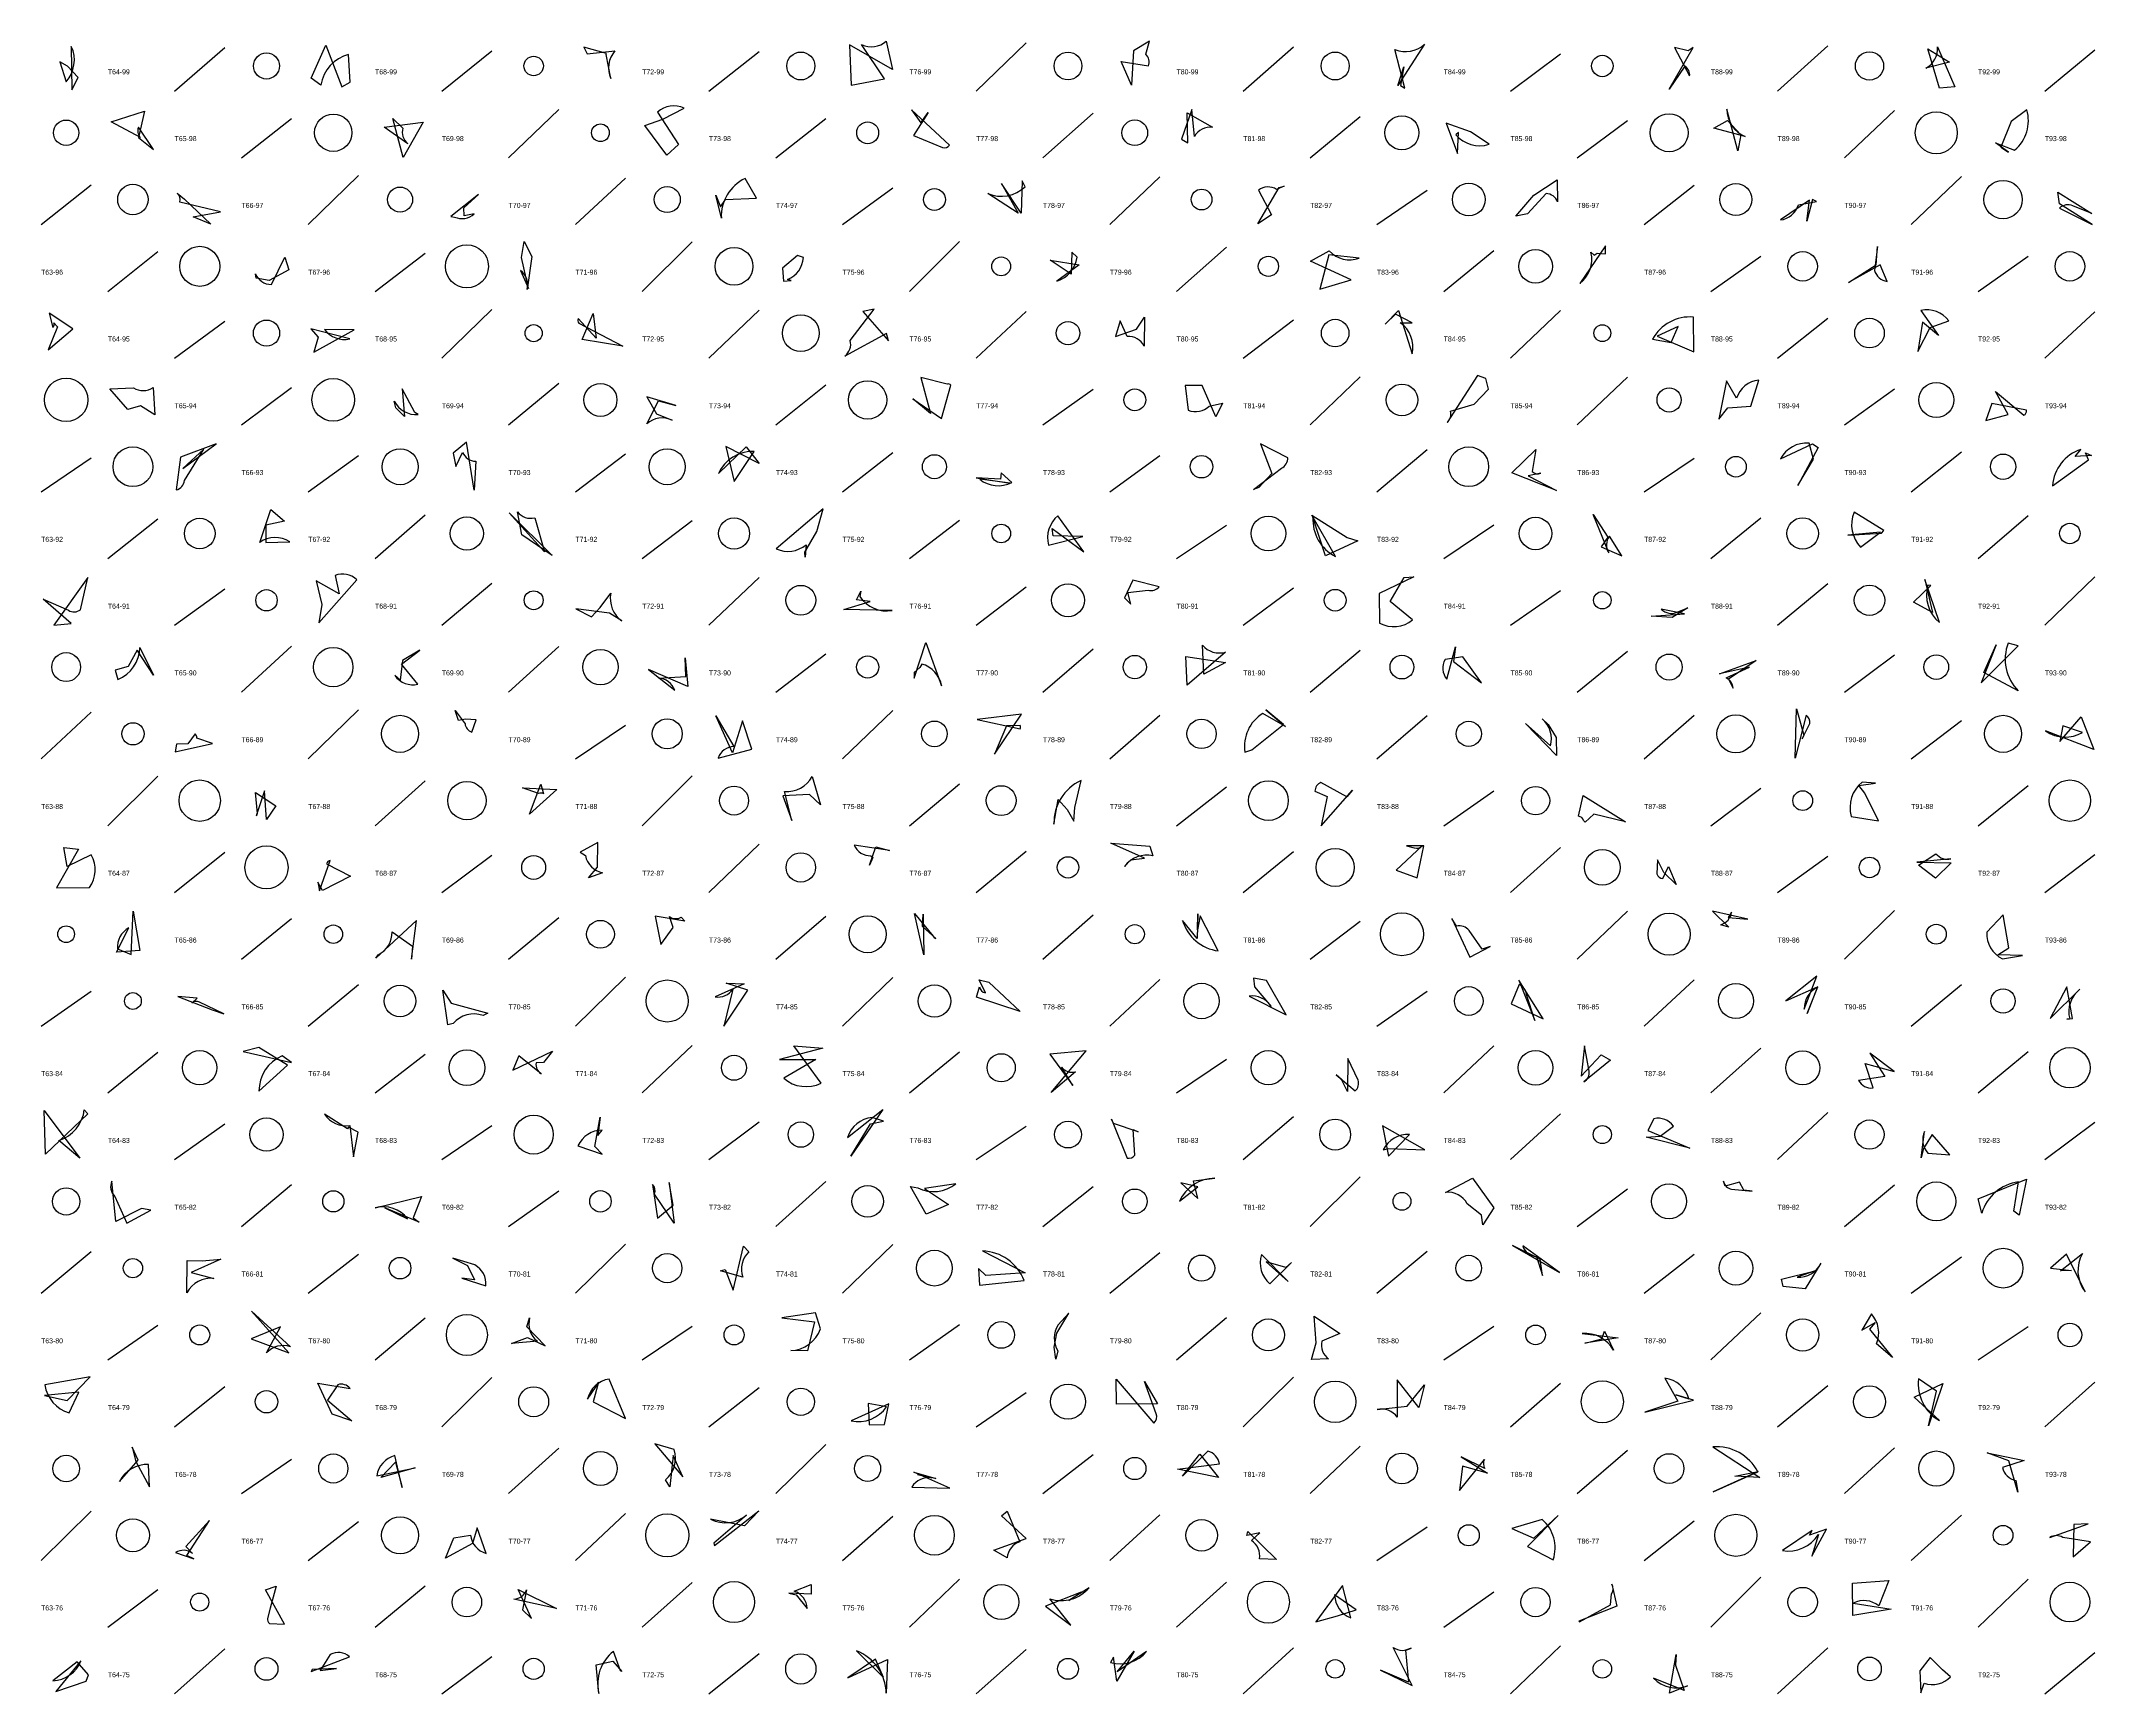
# Model space of a CAD drawing. Header units: millimetres. Extents: x -1 to 9990, y 0 to 15990.
# Drawn here: x 2520 to 3750, y 3000 to 3990 of the extents above; entities that cross this region are included whole.
import ezdxf

# ---------------------------------------------------------------- set-up
doc = ezdxf.new("R2010")
doc.units = ezdxf.units.MM
doc.layers.add('TEXT', color=3, linetype='Continuous')
doc.layers.add('WALL', color=1, linetype='Continuous')

msp = doc.modelspace()

# ---------------------------------------------------------------- linework, layer by layer
for points in [[(2535.9, 3974.8), (2531.3, 3977.4), (2535, 3965.6, 0.3), (2538.1, 3986.7), (2538.4, 3960.8), (2542.2, 3968)], [(2700.1, 3962.6), (2705.2, 3965.4), (2704.2, 3981.9, 0.3), (2687.5, 3963.5), (2681.7, 3967.7), (2690.6, 3987.4)], [(2845.1, 3986.3), (2847, 3982.3), (2863.7, 3984, 0.3), (2861.3, 3967.5), (2858.5, 3981.9), (2858.7, 3982.5)], [(3005.1, 3963.6), (3025.1, 3967.3), (3011.4, 3987.9, 0.3), (3026.2, 3989.8), (3029.8, 3972.9), (3004.1, 3987.7)], [(3173.1, 3963.6), (3166.8, 3977.6), (3183.2, 3975, 0.3), (3181.6, 3982.1), (3183.8, 3989.9), (3174.3, 3984.1)], [(3334.1, 3963.4), (3336.7, 3961.7), (3330.8, 3984.9, 0.3), (3348.5, 3988.1), (3332.6, 3963.3), (3336.1, 3974.5)], [(3506.5, 3984.1), (3498.2, 3986), (3507.3, 3969, 0.3), (3504.4, 3974.8), (3495.1, 3961.1), (3509.3, 3986.1)], [(3649.9, 3985.2), (3663, 3977.3), (3648.7, 3973.6, 0.3), (3655.7, 3986.5), (3666.2, 3962.5), (3656.9, 3961.8)], [(2881.6, 3939.3), (2892.4, 3943.1), (2905.1, 3949.7, 0.3), (2889.2, 3947.4), (2901.7, 3928), (2894.7, 3921.6)], [(3051.2, 3947.2), (3042.4, 3933.3), (3059.9, 3926.1, 0.3), (3064, 3927.6), (3041.3, 3948.7), (3046.9, 3940.9)], [(3206.8, 3929), (3206.3, 3947), (3221.6, 3938.4, 0.3), (3210.7, 3932.7), (3209.1, 3948.9), (3202.9, 3931.1)], [(3538, 3933.7), (3536.2, 3924.2), (3529.6, 3949.2, 0.3), (3540.6, 3932.7), (3521.8, 3937.7), (3530, 3942.3)], [(3698.2, 3923.4), (3690.4, 3928.9), (3701.9, 3924.6, 0.3), (3709.2, 3948.7), (3699.8, 3941.8), (3693.7, 3926.4)], [(2578.4, 3932.2), (2587.4, 3925), (2578.3, 3938.4, 0.3), (2579.5, 3932.2), (2562, 3941.5), (2582, 3948)], [(2736.9, 3920.1), (2730.6, 3943.6), (2736.7, 3937.8, 0.3), (2739.6, 3928.4), (2725.4, 3938.4), (2748.8, 3941.4)], [(3368.3, 3922.6), (3368.9, 3935.1), (3367.2, 3933.8, 0.3), (3387.2, 3928.1), (3376, 3935.5), (3361.4, 3940.7)], [(2929.9, 3895.1), (2948.4, 3895.9), (2941.6, 3907.6, 0.3), (2927.4, 3883.9), (2924, 3897.7), (2926.9, 3890.7)], [(3095.2, 3904.6), (3105.2, 3886.8), (3087, 3898.6, 0.3), (3109.4, 3902.7), (3107.6, 3906.3), (3106.9, 3886.9)], [(3261.5, 3902.2), (3264.4, 3903), (3259.9, 3901.1, 0.3), (3249, 3900.7), (3256.9, 3885.8), (3248.6, 3880.4)], [(3413.9, 3897.7), (3427.9, 3906.8), (3428.2, 3893.6, 0.3), (3421.3, 3898.6), (3410.1, 3886.4), (3403.1, 3885.1)], [(3727.8, 3899.4), (3748.2, 3886.6), (3736.7, 3891.3, 0.3), (3728.8, 3889.9), (3748.4, 3880.1), (3728.7, 3892.4)], [(2611.1, 3884.7), (2627.5, 3887.6), (2603.1, 3893.5, 0.3), (2601.6, 3898.9), (2605.9, 3895.3), (2621.7, 3880.2)], [(2782, 3898), (2765.4, 3884.8), (2767.6, 3884.5, 0.3), (2779.4, 3886.5), (2773.3, 3885.2), (2773.2, 3890.1)], [(3577.5, 3882.1), (3579, 3894.7), (3561.6, 3882.8, 0.3), (3572.4, 3891.8), (3583.3, 3893.9), (3580.9, 3895.1)], [(2809.4, 3869.8), (2813.9, 3860.8), (2811.1, 3841.1, 0.3), (2807.1, 3852.6), (2812, 3841.8), (2807.7, 3860.3)], [(3124.4, 3858.6), (3141.7, 3856), (3128.3, 3846.2, 0.3), (3140.4, 3860.4), (3137.2, 3863.4), (3136.8, 3850.4)], [(3304.6, 3847), (3280.2, 3858.1), (3291.5, 3864.2, 0.3), (3309.4, 3859.9), (3291.2, 3861.8), (3285.9, 3841.3)], [(3456.8, 3862.5), (3456.8, 3867.2), (3441.5, 3844.8, 0.3), (3448.2, 3863.4), (3450.1, 3861.7), (3452, 3862.9)], [(3618.9, 3855.9), (3619.7, 3866.8), (3618, 3852.6, 0.3), (3625.6, 3846), (3621.3, 3856), (3602.4, 3845.4)], [(2656.6, 3846.5), (2648.8, 3847.9), (2648.4, 3850.6, 0.3), (2657.9, 3844.1), (2666, 3860.5), (2668.3, 3853)], [(2964.7, 3846.1), (2969.3, 3846.5), (2967.1, 3847.2, 0.3), (2976.5, 3860.2), (2973, 3861.4), (2964, 3853.9)], [(2539.1, 3817.6), (2524.8, 3826.9), (2527.1, 3818.3, 0.3), (2527.6, 3821.1), (2529.8, 3818.7), (2524.3, 3805)], [(2850.7, 3826.8), (2852.4, 3811.9), (2841.7, 3823.7, 0.3), (2842.1, 3821), (2868.5, 3807.1), (2844, 3811.1)], [(3027.6, 3810.4), (3026.4, 3814.8), (3001.3, 3801.2, 0.3), (3004.6, 3810.6), (3018.9, 3829.3), (3012.2, 3827.9)], [(3324.9, 3820.4), (3332.9, 3828.6), (3341.2, 3802.6, 0.3), (3334, 3821.2), (3341.1, 3821.2), (3331.2, 3826.4)], [(3644, 3804), (3651.4, 3818.3), (3662.6, 3822.4, 0.3), (3645.7, 3828.5), (3656.4, 3813.6), (3646.8, 3821.5)], [(2683.3, 3803.5), (2707.6, 3816.9), (2689.7, 3817.2, 0.3), (2704.9, 3811.6), (2681.6, 3817.5), (2686, 3812.5)], [(3176, 3817.3), (3180.9, 3824.6), (3180.7, 3807.2, 0.3), (3170.4, 3813), (3166.3, 3822.4), (3163.4, 3813)], [(3487.9, 3813.1), (3509.7, 3803.7), (3509.6, 3824.6, 0.3), (3485.1, 3811.3), (3496.2, 3809.4), (3500.4, 3818.9)], [(3042.1, 3775.6), (3059.3, 3763.9), (3064.9, 3783.9, 0.3), (3062.6, 3784.4), (3046.8, 3788.4), (3052.7, 3766.8)], [(3385.3, 3787.9), (3380.2, 3789.7), (3362, 3761.4, 0.3), (3364, 3768.3), (3378.2, 3772.4), (3386.9, 3781.4)], [(2572, 3769.3), (2561.1, 3781.6), (2575.3, 3782.3, 0.3), (2587.2, 3782.4), (2588.2, 3766.1), (2579.5, 3771.4)], [(2737.6, 3765), (2732.5, 3770.3), (2731.5, 3774.3, 0.3), (2745.8, 3766.2), (2743.9, 3767.5), (2736.3, 3781.7)], [(2882.8, 3776.9), (2888.6, 3766.6), (2898, 3762.8, 0.3), (2882.7, 3760.7), (2889.7, 3774.5), (2900.1, 3771.7)], [(3215.3, 3783.6), (3205.2, 3783.6), (3207, 3768.9, 0.3), (3219.6, 3771.3), (3227.5, 3773), (3223.5, 3764.8)], [(3530.1, 3770.2), (3543.9, 3771.2), (3548.7, 3786.9, 0.3), (3535.4, 3776), (3529.3, 3786.5), (3524.8, 3763.4)], [(3698.1, 3766.3), (3690.4, 3780.1), (3707.4, 3765.8, 0.3), (3709.1, 3768.9), (3688.2, 3772.9), (3684.7, 3762.7)], [(2624.8, 3748.6), (2603.4, 3740.8), (2601, 3721.1, 0.3), (2605.9, 3726.7), (2617.5, 3745.5), (2604.8, 3733.9)], [(2766.8, 3743.1), (2768.3, 3735.2), (2772.4, 3743.6, 0.3), (2780.3, 3738.3), (2779.4, 3720.9), (2774.7, 3749.7)], [(2930, 3747.1), (2935.1, 3726.1), (2947, 3744.2, 0.3), (2925.6, 3730.9), (2942.2, 3746.9), (2950, 3737)], [(3249.2, 3722.5), (3246.1, 3721.3), (3262.9, 3734.1, 0.3), (3266.6, 3740.4), (3250.3, 3748.7), (3257, 3730.9)], [(3400.9, 3731.4), (3415.2, 3745.4), (3413, 3732.1, 0.3), (3418.2, 3731.1), (3410.5, 3729.5), (3427.5, 3720.8)], [(3572.1, 3723.8), (3581.5, 3739.5), (3578.8, 3749.1, 0.3), (3561.7, 3739.7), (3580.8, 3748.7), (3584.2, 3746.5)], [(3748, 3741.7), (3738.2, 3741.2), (3741.5, 3745.4, 0.3), (3724.6, 3723.6), (3746.1, 3739.2), (3744.4, 3743.3)], [(3080, 3728.3), (3100.4, 3725.2), (3082.1, 3727.5, 0.3), (3101.3, 3725.6), (3095, 3731.3), (3094.6, 3727.5)], [(2654.7, 3700), (2654.7, 3689.7), (2668.9, 3690.1, 0.3), (2651, 3689.7), (2657.5, 3709.4), (2665.7, 3702.4)], [(2826.1, 3681.9), (2808, 3694.1), (2805.4, 3707.9, 0.3), (2815.6, 3704.4), (2821.4, 3684), (2800.4, 3707.3)], [(2984.6, 3696.1), (2988.3, 3709.8), (2960.3, 3685.9, 0.3), (2978.1, 3688.3), (2977.5, 3680.8), (2977.4, 3683.8)], [(3125.6, 3698), (3144.5, 3684), (3129, 3705.6, 0.3), (3123.4, 3688), (3143.9, 3693.2), (3126.2, 3693.5)], [(3308.6, 3690.7), (3289.3, 3681.6), (3281.7, 3704.8, 0.3), (3295.1, 3681.3), (3281.1, 3705.9), (3302.1, 3692.5)], [(3454.4, 3687.1), (3466.7, 3681.7), (3459.2, 3693.4, 0.3), (3458.8, 3683.4), (3449.6, 3706.4), (3458.3, 3692.7)], [(3622.2, 3695.1), (3623.6, 3696.7), (3605.8, 3707.7, 0.3), (3609.7, 3686.8), (3621.5, 3695.8), (3602, 3693.9)], [(2538, 3641.1), (2521.3, 3655.7), (2536.4, 3649, 0.3), (2543.6, 3649.3), (2548, 3668.6), (2527.7, 3640)], [(2688.2, 3652.4), (2686.3, 3641.4), (2709, 3667.3, 0.3), (2696.1, 3669.8), (2698.5, 3658.8), (2684.8, 3666.6)], [(3172.6, 3652.6), (3170.9, 3659.7), (3183, 3661.1, 0.3), (3189.6, 3663.1), (3173.9, 3667), (3168.8, 3656.4)], [(3342.1, 3669.1), (3321.3, 3659), (3321.6, 3641.3, 0.3), (3341.4, 3643.3), (3327.9, 3654.2), (3336.3, 3668.6)], [(3641.4, 3653.9), (3651.7, 3663.9), (3650, 3664.1, 0.3), (3656.9, 3641.6), (3648.1, 3667.5), (3652.7, 3647.7)], [(2849.7, 3645), (2854.8, 3650.7), (2861.2, 3659.3, 0.3), (2867.9, 3642.6), (2860.4, 3647.2), (2840.2, 3649.9)], [(3008.4, 3655.2), (3010.9, 3660.5), (3010.3, 3657.3, 0.3), (3029.7, 3648.9), (3000.7, 3649.4), (3016.5, 3654.3)], [(3484.2, 3645.4), (3504.2, 3646.9), (3490.3, 3649.7, 0.3), (3499.9, 3647.8), (3506.3, 3650.4), (3496.9, 3644.6)], [(3042.9, 3608.3), (3049.8, 3629.7), (3059.3, 3603.7, 0.3), (3047.4, 3616.8), (3046.3, 3614.8), (3042.9, 3611.7)], [(3681.9, 3605.6), (3704.1, 3627.8), (3698.1, 3629.4, 0.3), (3704.1, 3600.7), (3683.4, 3611.7), (3690.9, 3628.3)], [(2572.2, 3615.3), (2564.4, 3613.2), (2565.9, 3607.5, 0.3), (2579.2, 3626.8), (2587.4, 3610.1), (2577.6, 3625.1)], [(2736.4, 3619), (2735, 3607.2), (2731.8, 3609.9, 0.3), (2745.7, 3604.7), (2735.9, 3616.7), (2746.9, 3625.1)], [(2907.4, 3603.4), (2883.7, 3613.5), (2899.5, 3601.1, 0.3), (2889.8, 3608.4), (2906.2, 3609.4), (2905.8, 3620.6)], [(3229.3, 3617.7), (3216.3, 3610.8), (3215.5, 3628.1, 0.3), (3229.4, 3624), (3206.4, 3604.1), (3205.6, 3621.4)], [(3382.7, 3605.6), (3371.4, 3621.2), (3360.8, 3619.6, 0.3), (3361.8, 3607.7), (3367, 3627.2), (3365.9, 3618.3)], [(3547.1, 3618.9), (3530.5, 3607.8), (3533.3, 3602.3, 0.3), (3529.1, 3608.5), (3543.1, 3615), (3525.1, 3610.9)], [(2770, 3583), (2767.9, 3589), (2773.9, 3581, 0.3), (2777.9, 3576.1), (2780.6, 3583.3), (2774.1, 3583.7)], [(2934.1, 3563.7), (2924, 3585.7), (2934.9, 3567.5, 0.3), (2925.4, 3560.5), (2945.6, 3565.8), (2940, 3582.7)], [(3107.2, 3586.8), (3080.7, 3583.5), (3106.4, 3578.1, 0.3), (3106.3, 3580.1), (3098.1, 3579.8), (3091, 3562.9)], [(3253.5, 3589.4), (3265.2, 3579.5), (3251.6, 3587.2, 0.3), (3241, 3564.1), (3245.1, 3565.5), (3264, 3580.7)], [(3427.5, 3562.1), (3409, 3581.2), (3423.9, 3567.9, 0.3), (3419, 3583.9), (3422.6, 3580.6), (3427.3, 3572.8)], [(3575.7, 3574.2), (3574.7, 3572), (3579.2, 3581.2, 0.3), (3577, 3586.1), (3570.5, 3560.5), (3571.2, 3589.9)], [(3741.7, 3585.1), (3749.4, 3565.7), (3720.5, 3576.8, 0.3), (3742.6, 3575.9), (3730.7, 3579.9), (3729, 3570.5)], [(2600.4, 3564.2), (2622.7, 3569.3), (2613.2, 3572.5, 0.3), (2612.2, 3575), (2607.9, 3569.1), (2601.2, 3568.9)], [(2812.5, 3526.9), (2819.3, 3544.9), (2820.9, 3539, 0.3), (2817.9, 3539.2), (2808.4, 3542.6), (2828.9, 3541.6)], [(2964.3, 3537.8), (2969.7, 3523.1), (2965.2, 3540.5, 0.3), (2981.8, 3549.5), (2986.8, 3532.4), (2980.2, 3538.7)], [(3138.5, 3522.7), (3139, 3530.8), (3142.8, 3547, 0.3), (3126.6, 3520.9), (3129.1, 3535.6), (3134.5, 3529.7)], [(3305.4, 3541.2), (3302, 3537.2), (3286.5, 3545.9, 0.3), (3282.9, 3540.6), (3290.2, 3537.4), (3286.7, 3520)], [(3608.7, 3544), (3618.6, 3545.5), (3610.6, 3546.1, 0.3), (3604.1, 3525.6), (3620.4, 3523), (3612.3, 3539.5)], [(2655, 3523.8), (2653.9, 3540.9), (2648.8, 3525.9, 0.3), (2649.6, 3527.2), (2648.4, 3539.8), (2660.5, 3531.9)], [(3450, 3526.9), (3444.7, 3522.2), (3443.7, 3523.1, 0.3), (3440.8, 3525.7), (3443.6, 3538.1), (3468.8, 3522.4)], [(2542.4, 3505.9), (2529.3, 3482.7), (2548.9, 3482.9, 0.3), (2550, 3502.5), (2535.6, 3495.6), (2533.6, 3506.9)], [(2853.5, 3510), (2842.9, 3504.1), (2846, 3502.1, 0.3), (2856.3, 3491.8), (2847.9, 3488.8), (2853.3, 3495.1)], [(3020, 3507.3), (3028.1, 3505.2), (3006.9, 3508.3, 0.3), (3017, 3502), (3018.1, 3501), (3016.1, 3496.4)], [(3160.6, 3509.6), (3184.1, 3507.7), (3185.9, 3501.9, 0.3), (3168.9, 3495.6), (3172.7, 3499.5), (3180.8, 3500.5)], [(3348.1, 3507.9), (3337.7, 3508), (3342.4, 3506.7, 0.3), (3347.2, 3508), (3331.6, 3493.4), (3344.2, 3488.7)], [(2685.7, 3486.1), (2686.7, 3481), (2693.2, 3499.2, 0.3), (2691, 3497.2), (2705.3, 3489.7), (2688.5, 3481.1)], [(3491.9, 3491.9), (3488, 3499.6), (3487.6, 3491.1, 0.3), (3491.3, 3488.4), (3494.6, 3495.5), (3499.2, 3484.8)], [(3654.6, 3488.6), (3644.3, 3496.4), (3654.8, 3503.2, 0.3), (3663.8, 3500.2), (3643.3, 3498.1), (3663.9, 3497.8)], [(2579.1, 3445.2), (2565.1, 3444.3), (2572.5, 3458.8, 0.3), (2565.8, 3446.2), (2573.9, 3442.8), (2575.1, 3468.8)], [(3521, 3468.9), (3530.8, 3459.3), (3525.9, 3460.7, 0.3), (3532.4, 3468.2), (3530.4, 3465.1), (3542.2, 3464.1)], [(2744.9, 3463.3), (2720.5, 3440.6), (2721.8, 3442.7, 0.3), (2730.2, 3456.4), (2742.4, 3447.8), (2741.9, 3440)], [(2891.2, 3448.9), (2898.6, 3459), (2896.3, 3465.6, 0.3), (2903.4, 3465.2), (2905.5, 3462.8), (2887.7, 3465.8)], [(3048.7, 3442.6), (3043, 3467.5), (3054.3, 3453.9, 0.3), (3055.9, 3452.5), (3047.9, 3459.7), (3048.2, 3467)], [(3212.8, 3467.3), (3212.4, 3452.5), (3203.6, 3463.3, 0.3), (3225, 3445), (3214.2, 3466.1), (3212.5, 3457.7)], [(3387.8, 3447.7), (3383, 3446), (3375.2, 3457.2, 0.3), (3367.7, 3459.8), (3364.8, 3464.4), (3375.7, 3441.3)], [(3698.4, 3446.9), (3695.1, 3466.6), (3685.2, 3456.2, 0.3), (3694.7, 3440.2), (3706.7, 3442.2), (3691.8, 3442.6)], [(2765.5, 3413.8), (2787.5, 3407.7), (2784.7, 3406.4, 0.3), (2766.7, 3401.5), (2763.6, 3400.7), (2760.6, 3421.4)], [(2930.3, 3425.6), (2941.1, 3425.2), (2923.7, 3417.5, 0.3), (2934.3, 3422.1), (2928.8, 3400), (2943.2, 3421.4)], [(3106.4, 3408.8), (3080.3, 3417.2), (3081.9, 3423.5, 0.3), (3085.5, 3419.8), (3081.8, 3427.6), (3087.5, 3426.2)], [(3246.1, 3428.7), (3246.7, 3423.4), (3256.6, 3411.7, 0.3), (3243.4, 3417.9), (3265.6, 3406.8), (3253.9, 3427.3)], [(3405, 3427.5), (3414.5, 3403.3), (3409.5, 3418.9, 0.3), (3405.1, 3424.8), (3400.4, 3413.4), (3419.5, 3404.3)], [(3583.8, 3423.5), (3577.7, 3407.5), (3584.1, 3423.4, 0.3), (3575.9, 3410.2), (3583.4, 3429.8), (3564.8, 3415.2)], [(3733.2, 3423.5), (3723.2, 3404.6), (3741, 3422, 0.3), (3734.9, 3404.3), (3733.1, 3404.2), (3736.6, 3404.5)], [(2622.5, 3409.8), (2629.4, 3407.3), (2614.8, 3414.4, 0.3), (2610.2, 3413.8), (2613.5, 3416.7), (2602, 3417.7)], [(2641, 3384.8), (2670, 3378.1), (2664.4, 3382.2, 0.3), (2650.5, 3361), (2667.6, 3376.5), (2650.4, 3387.2)], [(2826.2, 3385), (2820.8, 3378.2), (2816.4, 3377.9, 0.3), (2819.5, 3371.3), (2806.1, 3382.1), (2802.6, 3373.6)], [(2962.2, 3380), (2983.9, 3379.9), (2964.8, 3368.7, 0.3), (2987.1, 3365.8), (2970.8, 3388.1), (2988.2, 3386.8)], [(3124.2, 3383.1), (3137.8, 3364.4), (3131.2, 3375.3, 0.3), (3139.4, 3372.6), (3124.9, 3360.2), (3145.9, 3385.1)], [(3454.3, 3382.7), (3459.9, 3379.6), (3444, 3366.6, 0.3), (3447.1, 3373), (3444.3, 3388.2), (3442.4, 3369.9)], [(3615.1, 3383.7), (3624.1, 3369.8), (3608.4, 3367.4, 0.3), (3617.1, 3362.9), (3612.5, 3377.5), (3629.8, 3372.8)], [(3298.7, 3367.9), (3295.6, 3370.8), (3307, 3361.1, 0.3), (3308.7, 3367.6), (3302.6, 3380.5), (3302.3, 3360.9)], [(2521.8, 3349.5), (2543.2, 3320.8), (2530.6, 3331.5, 0.3), (2545.9, 3349.9), (2548.1, 3347.5), (2522.6, 3323.2)], [(2704.2, 3339.4), (2703.5, 3338.5), (2689.8, 3347.2, 0.3), (2704.9, 3340.5), (2707.2, 3321.6), (2709.8, 3336.5)], [(3016.7, 3341.4), (3024.6, 3343.1), (3017.7, 3345.2, 0.3), (3002.9, 3333.3), (3024.1, 3350), (3004.9, 3322.1)], [(2854.9, 3345.4), (2853.4, 3334.5), (2856.1, 3337.7, 0.3), (2841.5, 3328.2), (2856.1, 3323.3), (2851.6, 3327.8)], [(3162.3, 3341.6), (3161.1, 3344.2), (3170.4, 3320.9, 0.3), (3175, 3322.7), (3174.1, 3338.1), (3177.1, 3336.7)], [(3323.3, 3340.2), (3326.9, 3322), (3339.5, 3335.1, 0.3), (3323.8, 3325.8), (3327, 3326.6), (3348.7, 3325.9)], [(3481.3, 3333.4), (3489.6, 3334), (3497.6, 3340.1, 0.3), (3485.9, 3344.5), (3482.2, 3337.5), (3507.4, 3326.8)], [(3647.3, 3326.6), (3646, 3321), (3647.9, 3336.9, 0.3), (3650, 3323.9), (3663.1, 3322.9), (3652.6, 3335.1)], [(3212.8, 3296.8), (3210.2, 3307.3), (3222.9, 3308.8, 0.3), (3201.8, 3295.1), (3212.7, 3303.8), (3202.5, 3306)], [(3383.4, 3281), (3382.6, 3286.8), (3374.1, 3293.6, 0.3), (3361.1, 3300.4), (3377.3, 3308.8), (3390, 3291.1)], [(2580.2, 3290.7), (2564.7, 3283), (2562.3, 3307.1, 0.3), (2564.1, 3297.9), (2571.3, 3281.9), (2585.8, 3289.8)], [(2746.4, 3282.5), (2725.9, 3291.1), (2739.5, 3284.6, 0.3), (2720.1, 3291.2), (2747.9, 3297.9), (2742.8, 3285.1)], [(2896.2, 3306.2), (2899.2, 3281.9), (2887.4, 3299.3, 0.3), (2886.1, 3305.2), (2889.1, 3284.9), (2898.5, 3292.7)], [(3050.1, 3287.4), (3040.6, 3304), (3045.1, 3303.1, 0.3), (3067.9, 3305.6), (3049, 3302.7), (3063.4, 3293.2)], [(3537.2, 3306.5), (3528.6, 3304.2), (3527.5, 3307.1, 0.3), (3532.4, 3302.3), (3544.7, 3301.2), (3539.8, 3301.7)], [(3704.7, 3286.8), (3701.5, 3289.1), (3704.2, 3306.6, 0.3), (3682.3, 3288), (3680, 3296.6), (3709, 3308.2)], [(2627.6, 3260.4), (2609.8, 3252.3), (2623.5, 3248.9, 0.3), (2607.3, 3240.3), (2607.5, 3259.5), (2616.4, 3259.4)], [(2779.6, 3248.1), (2771.9, 3249.1), (2786.4, 3244.5, 0.3), (2779.7, 3256.9), (2766.6, 3261), (2775.4, 3256.5)], [(2934.5, 3241.8), (2940.7, 3268.1), (2943.9, 3264.8, 0.3), (2940.3, 3249.6), (2926.8, 3253.3), (2929.7, 3254.1)], [(3081.4, 3254.7), (3081.9, 3244.9), (3108.7, 3247.6, 0.3), (3083.8, 3265.3), (3109.4, 3252.2), (3085.7, 3250.6)], [(3253.7, 3258.8), (3266.8, 3247), (3250.9, 3263.1, 0.3), (3255.8, 3245.7), (3268.8, 3258.3), (3265.5, 3255.3)], [(3401.3, 3268.6), (3429.4, 3252.3), (3407.3, 3268.3, 0.3), (3415.5, 3261.9), (3419.1, 3250.6), (3417.8, 3260.4)], [(3735.9, 3253.6), (3729.4, 3253.4), (3742.5, 3263.8, 0.3), (3744.1, 3240.9), (3732.9, 3263.3), (3723.3, 3254.9)], [(3562.3, 3248.5), (3582.5, 3253.4), (3571.6, 3249.6, 0.3), (3585.9, 3258), (3576.5, 3242.7), (3563.2, 3244.1)], [(2668.4, 3204.3), (2646.1, 3229.2), (2669.3, 3207.9, 0.3), (2655, 3204.2), (2663.4, 3219.8), (2645.8, 3212.7)], [(2821.9, 3208.5), (2810.9, 3219.9), (2812.6, 3225.2, 0.3), (2817.2, 3211.2), (2801.8, 3209.9), (2811.3, 3213.5)], [(2983.1, 3222.8), (2978.9, 3205.5), (2969.1, 3205.6, 0.3), (2986.8, 3218.6), (2983.8, 3228.3), (2963.7, 3225.3)], [(3128.4, 3216), (3135.5, 3228), (3129.1, 3221, 0.3), (3129, 3205.5), (3127.8, 3200.5), (3126.8, 3207.6)], [(3282.5, 3226.2), (3297.8, 3215.8), (3287, 3211.2, 0.3), (3291.1, 3200.6), (3280.9, 3200.3), (3283.7, 3210.3)], [(3615, 3218.5), (3628.7, 3201.5), (3619.1, 3209.7, 0.3), (3616.1, 3227.6), (3610.5, 3217.9), (3618.3, 3222.4)], [(3454.7, 3212.6), (3456.2, 3217.3), (3461.6, 3205.8, 0.3), (3442.9, 3215.9), (3464.4, 3213.3), (3444.5, 3210)], [(2535.6, 3175.7), (2549.3, 3189.9), (2522.3, 3185.1, 0.3), (2536.9, 3168.4), (2542.7, 3180.7), (2522.1, 3178.8)], [(2694.3, 3167.6), (2685.7, 3186.2), (2705.1, 3183, 0.3), (2697.7, 3185.2), (2691.6, 3175.9), (2706.1, 3163.6)], [(2850.6, 3174.9), (2869.9, 3164.9), (2860.2, 3188.6, 0.3), (2847.2, 3176.6), (2852.5, 3184.1), (2853.9, 3186.8)], [(3164.1, 3173.5), (3163.8, 3188.6), (3186.4, 3162.1, 0.3), (3187.8, 3167.8), (3180.9, 3187.2), (3188.6, 3173.8)], [(3345.1, 3171.6), (3332.2, 3188.2), (3332.2, 3165.8, 0.3), (3320.1, 3170.3), (3338.1, 3172.4), (3348.5, 3185.2)], [(3509.6, 3175.9), (3499, 3179.1), (3506.8, 3176.8, 0.3), (3492.5, 3189.1), (3500.3, 3175.3), (3480.4, 3168.7)], [(3650.4, 3160.5), (3655.1, 3181.4), (3644.3, 3188.7, 0.3), (3656.9, 3163.7), (3641.7, 3177.7), (3658.9, 3186)], [(3025.1, 3161.3), (3027.7, 3173.7), (3005.1, 3163.5, 0.3), (3026.4, 3172), (3015.3, 3174), (3015.9, 3161.1)], [(2898.5, 3142.7), (2896.5, 3124), (2894, 3128.2, 0.3), (2899.2, 3146.3), (2887.6, 3149.8), (2904.3, 3130.1)], [(2576.8, 3139.2), (2584.9, 3124), (2584.4, 3137.4, 0.3), (2567, 3127.2), (2578.1, 3140), (2574.5, 3147.8)], [(2732.2, 3138.8), (2736.2, 3123.7), (2731.9, 3142.7, 0.3), (2721, 3130.6), (2744, 3135.4), (2723.5, 3129.7)], [(3225.2, 3129.6), (3200.5, 3134.6), (3225.7, 3137.8, 0.3), (3218.7, 3145.4), (3203.6, 3130.5), (3213.9, 3143.5)], [(3371.2, 3136.4), (3369.5, 3121.8), (3384.5, 3140.5, 0.3), (3384.7, 3135), (3370.5, 3142), (3386.3, 3132.3)], [(3548.4, 3133.2), (3521.3, 3121.1), (3548.1, 3133, 0.3), (3521.1, 3148), (3549.3, 3129.6), (3534.4, 3130.4)], [(3685.5, 3144.4), (3707.7, 3139.9), (3694.6, 3135.6, 0.3), (3702.7, 3127.9), (3703.9, 3120.9), (3698.4, 3139.6)], [(3055.9, 3129.1), (3044.9, 3131.5), (3053.5, 3129.4, 0.3), (3041.5, 3123.9), (3064.3, 3123.3), (3042.7, 3132.9)], [(2620.9, 3103.9), (2606.7, 3088.2), (2610.6, 3084.2, 0.3), (2600.5, 3084.8), (2611.4, 3081), (2607.2, 3083)], [(2949.9, 3109.6), (2941.2, 3100.7), (2920.9, 3104.6, 0.3), (2942.5, 3107.1), (2922.8, 3090.3), (2923.2, 3088.9)], [(3095.2, 3106.7), (3098.6, 3109.4), (3106.1, 3091.1, 0.3), (3098.6, 3081.5), (3090.5, 3086.1), (3110, 3093)], [(3428.5, 3106.8), (3410.2, 3088.2), (3425.6, 3080.4, 0.3), (3419, 3104.5), (3400.8, 3099), (3413.9, 3093.3)], [(3736.9, 3082.1), (3747.4, 3091.1), (3730.7, 3093.7, 0.3), (3723, 3093.7), (3745.9, 3101.8), (3737.4, 3101.4)], [(2762.1, 3081.3), (2767.2, 3093.4), (2777.1, 3095.1, 0.3), (2786.5, 3084.2), (2781.2, 3099.4), (2778.4, 3090)], [(3242.7, 3097.3), (3259.8, 3080.6), (3249.7, 3080.9, 0.3), (3244.9, 3091.8), (3249.8, 3096.5), (3242, 3094.9)], [(3579.1, 3095.1), (3580.7, 3097.9), (3562.8, 3085.8, 0.3), (3584.4, 3095.5), (3580.5, 3082.6), (3589.2, 3098.6)], [(2660.7, 3064.6), (2657.2, 3051.3), (2655.6, 3045.1, 0.3), (2656.7, 3042.2), (2665.8, 3041.7), (2654.4, 3062.3)], [(2967.9, 3060.3), (2972.2, 3059.3), (2978.8, 3051.2, 0.3), (2971.1, 3061.6), (2981.2, 3065.5), (2981.1, 3059.8)], [(3121.6, 3052.6), (3136.7, 3041.2), (3124.2, 3056.9, 0.3), (3147.7, 3063.6), (3135.4, 3056), (3142.8, 3060.9)], [(3296.3, 3046.8), (3307.5, 3050.4), (3294.7, 3059.3, 0.3), (3304.3, 3045.5), (3299.4, 3065), (3283.5, 3043.2)], [(3441.3, 3043.1), (3459.9, 3053.4), (3460.5, 3060, 0.3), (3460.7, 3065.7), (3463.7, 3052.6), (3440.9, 3043.5)], [(3604.9, 3066.3), (3626.5, 3067.9), (3620.5, 3052.7, 0.3), (3605.3, 3054.4), (3627.9, 3050.7), (3605, 3047)], [(2805.7, 3062.5), (2828.6, 3051.1), (2803.2, 3056.8, 0.3), (2810.8, 3062.3), (2808.3, 3050.4), (2813.8, 3045.2)], [(3322.2, 3014.2), (3341.1, 3005.1), (3329.7, 3027.9, 0.3), (3340.5, 3027.5), (3337.1, 3026.3), (3338.9, 3007.1)], [(2548.4, 3011.4), (2541.7, 3019.2), (2527.1, 3007.9, 0.3), (2543.9, 3019.9), (2528.9, 3001.5), (2547, 3007.6)], [(2682.3, 3014.6), (2681.7, 3013.5), (2704.7, 3022.3, 0.3), (2693.2, 3023.7), (2687.2, 3014.1), (2696.9, 3015.2)], [(2867.8, 3013.5), (2867.1, 3013.8), (2862.9, 3025.5, 0.3), (2854.1, 3000.3), (2852.4, 3017.5), (2862.4, 3019.6)], [(3003.2, 3009.6), (3026.9, 3020.6), (3026.2, 3000.4, 0.3), (3008.4, 3025.8), (3024.6, 3009.8), (3019.7, 3020.9)], [(3164.3, 3007.6), (3162.3, 3022), (3160.4, 3018.9, 0.3), (3182.1, 3025.4), (3164.4, 3013.2), (3174.7, 3025.6)], [(3498.9, 3017.3), (3504.1, 3002), (3485.7, 3009.4, 0.3), (3506.1, 3004.8), (3495.2, 3000.4), (3499.2, 3023.7)], [(3645.2, 3013.8), (3645.8, 3000.6), (3647.7, 3006.5, 0.3), (3663.6, 3010.3), (3658.7, 3014.5), (3651.3, 3021.8)]]:
    msp.add_lwpolyline(points, format="xyb", close=True)
for centre, radius in [((2655, 3975), 7.81), ((2815, 3975), 5.83), ((2975, 3975), 8.37), ((3135, 3975), 8.3), ((3295, 3975), 8.37), ((3455, 3975), 6.41), ((3615, 3975), 8.46), ((2535, 3935), 7.6), ((2695, 3935), 11.2), ((2855, 3935), 5.29), ((3015, 3935), 6.55), ((3175, 3935), 7.67), ((3335, 3935), 10.2), ((3495, 3935), 11.4), ((3655, 3935), 12.6), ((2575, 3895), 9.12), ((2735, 3895), 7.49), ((2895, 3895), 7.8), ((3055, 3895), 6.54), ((3215, 3895), 6.22), ((3375, 3895), 9.82), ((3535, 3895), 9.57), ((3695, 3895), 11.5), ((2615, 3855), 12), ((2775, 3855), 12.9), ((2935, 3855), 11.3), ((3415, 3855), 10.1), ((3575, 3855), 8.82), ((3735, 3855), 8.87), ((3095, 3855), 5.63), ((3255, 3855), 6.06), ((2975, 3815), 11), ((2655, 3815), 7.85), ((2815, 3815), 5.12), ((3135, 3815), 6.99), ((3295, 3815), 8.27), ((3455, 3815), 5.03), ((3615, 3815), 8.88), ((2535, 3775), 13), ((2695, 3775), 12.8), ((2855, 3775), 9.89), ((3015, 3775), 11.5), ((3175, 3775), 6.55), ((3335, 3775), 9.49), ((3495, 3775), 7.25), ((3655, 3775), 10.5), ((2575, 3735), 11.9), ((2735, 3735), 10.8), ((2895, 3735), 10.8), ((3055, 3735), 7.19), ((3215, 3735), 6.74), ((3375, 3735), 11.9), ((3535, 3735), 6.2), ((3695, 3735), 7.58), ((2615, 3695), 9.19), ((2775, 3695), 9.94), ((2935, 3695), 9.32), ((3255, 3695), 10.4), ((3415, 3695), 9.74), ((3575, 3695), 9.42), ((3095, 3695), 5.58), ((3735, 3695), 6.13), ((2655, 3655), 6.41), ((2815, 3655), 5.66), ((2975, 3655), 8.95), ((3135, 3655), 9.86), ((3295, 3655), 6.49), ((3455, 3655), 5.21), ((3615, 3655), 9.1), ((2535, 3615), 8.63), ((2695, 3615), 11.8), ((2855, 3615), 10.6), ((3015, 3615), 6.65), ((3175, 3615), 7), ((3335, 3615), 7.14), ((3495, 3615), 7.82), ((3655, 3615), 7.37), ((2575, 3575), 6.66), ((2735, 3575), 11.1), ((2895, 3575), 9.01), ((3055, 3575), 7.68), ((3215, 3575), 8.79), ((3375, 3575), 7.54), ((3535, 3575), 11.4), ((3695, 3575), 11.1), ((2615, 3535), 12.4), ((2775, 3535), 11.5), ((2935, 3535), 8.68), ((3095, 3535), 8.96), ((3255, 3535), 11.9), ((3415, 3535), 8.48), ((3735, 3535), 12.4), ((3575, 3535), 5.9), ((2655, 3495), 12.9), ((3295, 3495), 11.4), ((3455, 3495), 10.7), ((2815, 3495), 7.15), ((2975, 3495), 8.82), ((3135, 3495), 6.39), ((3615, 3495), 6.17), ((2535, 3455), 5), ((2695, 3455), 5.55), ((2855, 3455), 8.31), ((3015, 3455), 11.1), ((3175, 3455), 5.72), ((3335, 3455), 12.9), ((3495, 3455), 12.6), ((3655, 3455), 5.98), ((2575, 3415), 5.04), ((2735, 3415), 9.47), ((2895, 3415), 12.6), ((3055, 3415), 9.74), ((3215, 3415), 10.6), ((3375, 3415), 8.59), ((3535, 3415), 10.5), ((3695, 3415), 7.27), ((2615, 3375), 10.3), ((2775, 3375), 10.7), ((2935, 3375), 7.5), ((3095, 3375), 8.45), ((3255, 3375), 10.3), ((3415, 3375), 10.4), ((3575, 3375), 10.2), ((3735, 3375), 12.1), ((2815, 3335), 11.7), ((2655, 3335), 9.99), ((2975, 3335), 7.61), ((3135, 3335), 8.02), ((3295, 3335), 9.26), ((3455, 3335), 5.42), ((3615, 3335), 8.74), ((2535, 3295), 8.17), ((2695, 3295), 6.35), ((2855, 3295), 6.42), ((3015, 3295), 9.42), ((3175, 3295), 7.39), ((3335, 3295), 5.34), ((3495, 3295), 10.5), ((3655, 3295), 11.7), ((2575, 3255), 5.77), ((2735, 3255), 6.45), ((2895, 3255), 8.77), ((3055, 3255), 10.7), ((3215, 3255), 7.84), ((3375, 3255), 7.68), ((3535, 3255), 10.1), ((3695, 3255), 11.9), ((2775, 3215), 12.3), ((3095, 3215), 8.02), ((3255, 3215), 9.57), ((3575, 3215), 9.69), ((2615, 3215), 5.98), ((2935, 3215), 6.01), ((3415, 3215), 5.88), ((3735, 3215), 7.07), ((3295, 3175), 12.4), ((3455, 3175), 12.6), ((2655, 3175), 6.69), ((2815, 3175), 8.97), ((2975, 3175), 8.18), ((3135, 3175), 10.5), ((3615, 3175), 9.6), ((2535, 3135), 7.94), ((2695, 3135), 8.75), ((2855, 3135), 10.1), ((3015, 3135), 7.79), ((3175, 3135), 6.65), ((3335, 3135), 9.24), ((3495, 3135), 8.88), ((3655, 3135), 10.5), ((2575, 3095), 9.87), ((2735, 3095), 11.1), ((2895, 3095), 12.9), ((3055, 3095), 11.9), ((3215, 3095), 9.45), ((3375, 3095), 6.32), ((3535, 3095), 12.6), ((3695, 3095), 5.92), ((2775, 3055), 8.85), ((2935, 3055), 12.3), ((3095, 3055), 10.5), ((3255, 3055), 12.6), ((3415, 3055), 8.75), ((3575, 3055), 8.82), ((3735, 3055), 11.9), ((2615, 3055), 5.42), ((2655, 3015), 6.83), ((2815, 3015), 6.32), ((2975, 3015), 9.08), ((3135, 3015), 6.26), ((3295, 3015), 5.52), ((3455, 3015), 5.54), ((3615, 3015), 7.07)]:
    msp.add_circle(centre, radius)
at = {"layer": 'WALL'}
for p, q in [((2600, 3960), (2630, 3986)), ((3080, 3960), (3110, 3988.9)), ((3240, 3960), (3270, 3986.4)), ((3560, 3960), (3590, 3987)), ((2760, 3960), (2790, 3984.1)), ((2920, 3960), (2950, 3983.7)), ((3400, 3960), (3430, 3982.3)), ((3720, 3960), (3750, 3984.6)), ((2800, 3920), (2830, 3948.9)), ((3600, 3920), (3630, 3948.4)), ((2640, 3920), (2670, 3943.6)), ((2960, 3920), (2990, 3943.5)), ((3120, 3920), (3150, 3946.7)), ((3280, 3920), (3310, 3944.7)), ((3440, 3920), (3470, 3942.4)), ((2520, 3880), (2550, 3903.8)), ((2680, 3880), (2710, 3909.4)), ((2840, 3880), (2870, 3907.9)), ((3000, 3880), (3030, 3902.1)), ((3160, 3880), (3190, 3908.7)), ((3320, 3880), (3350, 3900.6)), ((3480, 3880), (3510, 3903.7)), ((3640, 3880), (3670, 3908.9)), ((2560, 3840), (2590, 3863.8)), ((2720, 3840), (2750, 3862.8)), ((2880, 3840), (2910, 3869.7)), ((3040, 3840), (3070, 3869.9)), ((3200, 3840), (3230, 3866.4)), ((3360, 3840), (3390, 3864.4)), ((3520, 3840), (3550, 3861.1)), ((3680, 3840), (3710, 3861)), ((2760, 3800), (2790, 3829.2)), ((2920, 3800), (2950, 3828.7)), ((3080, 3800), (3110, 3828)), ((3400, 3800), (3430, 3828.6)), ((3720, 3800), (3750, 3827.8)), ((2600, 3800), (2630, 3822.2)), ((3240, 3800), (3270, 3822.9)), ((3560, 3800), (3590, 3824)), ((3280, 3760), (3310, 3788.8)), ((3440, 3760), (3470, 3788.6)), ((2640, 3760), (2670, 3782.5)), ((2800, 3760), (2830, 3785.1)), ((2960, 3760), (2990, 3784.1)), ((3120, 3760), (3150, 3781.4)), ((3600, 3760), (3630, 3781.6)), ((2520, 3720), (2550, 3740.4)), ((2680, 3720), (2710, 3741.7)), ((2840, 3720), (2870, 3742.8)), ((3000, 3720), (3030, 3743.5)), ((3160, 3720), (3190, 3741.8)), ((3320, 3720), (3350, 3745.3)), ((3480, 3720), (3510, 3740.2)), ((3640, 3720), (3670, 3743.9)), ((2560, 3680), (2590, 3703.8)), ((2720, 3680), (2750, 3706.1)), ((2880, 3680), (2910, 3702.8)), ((3040, 3680), (3070, 3702.9)), ((3520, 3680), (3550, 3704.3)), ((3680, 3680), (3710, 3705.7)), ((3200, 3680), (3230, 3700)), ((3360, 3680), (3390, 3700.2)), ((2920, 3640), (2950, 3668.6)), ((3720, 3640), (3750, 3669)), ((2600, 3640), (2630, 3661.9)), ((2760, 3640), (2790, 3665.3)), ((3080, 3640), (3110, 3663)), ((3240, 3640), (3270, 3662.4)), ((3400, 3640), (3430, 3660.9)), ((3560, 3640), (3590, 3665.1)), ((2640, 3600), (2670, 3627.5)), ((2800, 3600), (2830, 3627.3)), ((2960, 3600), (2990, 3623)), ((3120, 3600), (3150, 3626)), ((3280, 3600), (3310, 3625.2)), ((3440, 3600), (3470, 3624.5)), ((3600, 3600), (3630, 3622.3)), ((2520, 3560), (2550, 3588)), ((2680, 3560), (2710, 3589.4)), ((2840, 3560), (2870, 3580.3)), ((3000, 3560), (3030, 3589)), ((3160, 3560), (3190, 3586.1)), ((3320, 3560), (3350, 3585.9)), ((3480, 3560), (3510, 3586.2)), ((3640, 3560), (3670, 3583)), ((2560, 3520), (2590, 3549.6)), ((2720, 3520), (2750, 3546.9)), ((2880, 3520), (2910, 3549.8)), ((3040, 3520), (3070, 3545.1)), ((3200, 3520), (3230, 3543.3)), ((3680, 3520), (3710, 3544)), ((3360, 3520), (3390, 3540.9)), ((3520, 3520), (3550, 3542.4)), ((2920, 3480), (2950, 3508.9)), ((3400, 3480), (3430, 3507)), ((2600, 3480), (2630, 3504.2)), ((2760, 3480), (2790, 3502.3)), ((3080, 3480), (3110, 3504.8)), ((3240, 3480), (3270, 3504.5)), ((3560, 3480), (3590, 3501.8)), ((3720, 3480), (3750, 3502.7)), ((3440, 3440), (3470, 3468.8)), ((3600, 3440), (3630, 3469.3)), ((2640, 3440), (2670, 3464.4)), ((2800, 3440), (2830, 3465.1)), ((2960, 3440), (2990, 3465.8)), ((3120, 3440), (3150, 3466.6)), ((3280, 3440), (3310, 3462.9)), ((2520, 3400), (2550, 3420.9)), ((2680, 3400), (2710, 3424.9)), ((2840, 3400), (2870, 3429.3)), ((3000, 3400), (3030, 3429)), ((3160, 3400), (3190, 3427.8)), ((3320, 3400), (3350, 3420.8)), ((3480, 3400), (3510, 3427.7)), ((3640, 3400), (3670, 3424.8)), ((2560, 3360), (2590, 3384.3)), ((2720, 3360), (2750, 3383.2)), ((2880, 3360), (2910, 3388.4)), ((3040, 3360), (3070, 3384.6)), ((3360, 3360), (3390, 3388.1)), ((3520, 3360), (3550, 3386.7)), ((3680, 3360), (3710, 3384.7)), ((3200, 3360), (3230, 3380.1)), ((3240, 3320), (3270, 3345.8)), ((3400, 3320), (3430, 3347.4)), ((3560, 3320), (3590, 3348.3)), ((2600, 3320), (2630, 3341.5)), ((2760, 3320), (2790, 3340.4)), ((2920, 3320), (2950, 3342.6)), ((3080, 3320), (3110, 3340.1)), ((3720, 3320), (3750, 3342.5)), ((3280, 3280), (3310, 3309.6)), ((2640, 3280), (2670, 3305.1)), ((2800, 3280), (2830, 3301.4)), ((2960, 3280), (2990, 3306.8)), ((3120, 3280), (3150, 3303.9)), ((3440, 3280), (3470, 3302.5)), ((3600, 3280), (3630, 3304.9)), ((2520, 3240), (2550, 3265)), ((2680, 3240), (2710, 3263.4)), ((2840, 3240), (2870, 3269.3)), ((3000, 3240), (3030, 3269.1)), ((3160, 3240), (3190, 3264.4)), ((3320, 3240), (3350, 3265.1)), ((3480, 3240), (3510, 3263.4)), ((3640, 3240), (3670, 3261.8)), ((2720, 3200), (2750, 3225.3)), ((3200, 3200), (3230, 3225.5)), ((3520, 3200), (3550, 3228.3)), ((2560, 3200), (2590, 3220.9)), ((2880, 3200), (2910, 3220.3)), ((3040, 3200), (3070, 3221.2)), ((3360, 3200), (3390, 3220.2)), ((3680, 3200), (3710, 3220.1)), ((2760, 3160), (2790, 3189.6)), ((3240, 3160), (3270, 3189.7)), ((3400, 3160), (3430, 3186.2)), ((3720, 3160), (3750, 3186.8)), ((2600, 3160), (2630, 3184.1)), ((2920, 3160), (2950, 3183.6)), ((3080, 3160), (3110, 3180.6)), ((3560, 3160), (3590, 3184.7)), ((2960, 3120), (2990, 3149.4)), ((2640, 3120), (2670, 3140.6)), ((2800, 3120), (2830, 3147.2)), ((3120, 3120), (3150, 3143.4)), ((3280, 3120), (3310, 3148.3)), ((3440, 3120), (3470, 3145.9)), ((3600, 3120), (3630, 3147.3)), ((2520, 3080), (2550, 3109.4)), ((2680, 3080), (2710, 3103.2)), ((2840, 3080), (2870, 3108.1)), ((3000, 3080), (3030, 3106.5)), ((3160, 3080), (3190, 3107.3)), ((3320, 3080), (3350, 3100.1)), ((3480, 3080), (3510, 3103.7)), ((3640, 3080), (3670, 3107)), ((2720, 3040), (2750, 3064.8)), ((2880, 3040), (2910, 3066.8)), ((3040, 3040), (3070, 3068.8)), ((3200, 3040), (3230, 3066.9)), ((3520, 3040), (3550, 3069.9)), ((3680, 3040), (3710, 3068.8)), ((2560, 3040), (2590, 3062.6)), ((3360, 3040), (3390, 3061.1)), ((2600, 3000), (2630, 3027)), ((3080, 3000), (3110, 3026.6)), ((3240, 3000), (3270, 3027.6)), ((3400, 3000), (3430, 3028.8)), ((3560, 3000), (3590, 3027.7)), ((2760, 3000), (2790, 3022.5)), ((2920, 3000), (2950, 3024.2)), ((3720, 3000), (3750, 3024.8))]:
    msp.add_line(p, q, dxfattribs=at)

# ---------------------------------------------------------------- texts
at = {"layer": 'TEXT'}
for s, p in [('T64-99', (2560, 3970)), ('T68-99', (2720, 3970)), ('T72-99', (2880, 3970)), ('T76-99', (3040, 3970)), ('T80-99', (3200, 3970)), ('T84-99', (3360, 3970)), ('T88-99', (3520, 3970)), ('T92-99', (3680, 3970)), ('T65-98', (2600, 3930)), ('T69-98', (2760, 3930)), ('T73-98', (2920, 3930)), ('T77-98', (3080, 3930)), ('T81-98', (3240, 3930)), ('T85-98', (3400, 3930)), ('T89-98', (3560, 3930)), ('T93-98', (3720, 3930)), ('T66-97', (2640, 3890)), ('T70-97', (2800, 3890)), ('T74-97', (2960, 3890)), ('T78-97', (3120, 3890)), ('T82-97', (3280, 3890)), ('T86-97', (3440, 3890)), ('T90-97', (3600, 3890)), ('T63-96', (2520, 3850)), ('T67-96', (2680, 3850)), ('T71-96', (2840, 3850)), ('T75-96', (3000, 3850)), ('T79-96', (3160, 3850)), ('T83-96', (3320, 3850)), ('T87-96', (3480, 3850)), ('T91-96', (3640, 3850)), ('T64-95', (2560, 3810)), ('T68-95', (2720, 3810)), ('T72-95', (2880, 3810)), ('T76-95', (3040, 3810)), ('T80-95', (3200, 3810)), ('T84-95', (3360, 3810)), ('T88-95', (3520, 3810)), ('T92-95', (3680, 3810)), ('T65-94', (2600, 3770)), ('T69-94', (2760, 3770)), ('T73-94', (2920, 3770)), ('T77-94', (3080, 3770)), ('T81-94', (3240, 3770)), ('T85-94', (3400, 3770)), ('T89-94', (3560, 3770)), ('T93-94', (3720, 3770)), ('T66-93', (2640, 3730)), ('T70-93', (2800, 3730)), ('T74-93', (2960, 3730)), ('T78-93', (3120, 3730)), ('T82-93', (3280, 3730)), ('T86-93', (3440, 3730)), ('T90-93', (3600, 3730)), ('T63-92', (2520, 3690)), ('T67-92', (2680, 3690)), ('T71-92', (2840, 3690)), ('T75-92', (3000, 3690)), ('T79-92', (3160, 3690)), ('T83-92', (3320, 3690)), ('T87-92', (3480, 3690)), ('T91-92', (3640, 3690)), ('T64-91', (2560, 3650)), ('T68-91', (2720, 3650)), ('T72-91', (2880, 3650)), ('T76-91', (3040, 3650)), ('T80-91', (3200, 3650)), ('T84-91', (3360, 3650)), ('T88-91', (3520, 3650)), ('T92-91', (3680, 3650)), ('T65-90', (2600, 3610)), ('T69-90', (2760, 3610)), ('T73-90', (2920, 3610)), ('T77-90', (3080, 3610)), ('T81-90', (3240, 3610)), ('T85-90', (3400, 3610)), ('T89-90', (3560, 3610)), ('T93-90', (3720, 3610)), ('T66-89', (2640, 3570)), ('T70-89', (2800, 3570)), ('T74-89', (2960, 3570)), ('T78-89', (3120, 3570)), ('T82-89', (3280, 3570)), ('T86-89', (3440, 3570)), ('T90-89', (3600, 3570)), ('T63-88', (2520, 3530)), ('T67-88', (2680, 3530)), ('T71-88', (2840, 3530)), ('T75-88', (3000, 3530)), ('T79-88', (3160, 3530)), ('T83-88', (3320, 3530)), ('T87-88', (3480, 3530)), ('T91-88', (3640, 3530)), ('T64-87', (2560, 3490)), ('T68-87', (2720, 3490)), ('T72-87', (2880, 3490)), ('T76-87', (3040, 3490)), ('T80-87', (3200, 3490)), ('T84-87', (3360, 3490)), ('T88-87', (3520, 3490)), ('T92-87', (3680, 3490)), ('T65-86', (2600, 3450)), ('T69-86', (2760, 3450)), ('T73-86', (2920, 3450)), ('T77-86', (3080, 3450)), ('T81-86', (3240, 3450)), ('T85-86', (3400, 3450)), ('T89-86', (3560, 3450)), ('T93-86', (3720, 3450)), ('T66-85', (2640, 3410)), ('T70-85', (2800, 3410)), ('T74-85', (2960, 3410)), ('T78-85', (3120, 3410)), ('T82-85', (3280, 3410)), ('T86-85', (3440, 3410)), ('T90-85', (3600, 3410)), ('T63-84', (2520, 3370)), ('T67-84', (2680, 3370)), ('T71-84', (2840, 3370)), ('T75-84', (3000, 3370)), ('T79-84', (3160, 3370)), ('T83-84', (3320, 3370)), ('T87-84', (3480, 3370)), ('T91-84', (3640, 3370)), ('T64-83', (2560, 3330)), ('T68-83', (2720, 3330)), ('T72-83', (2880, 3330)), ('T76-83', (3040, 3330)), ('T80-83', (3200, 3330)), ('T84-83', (3360, 3330)), ('T88-83', (3520, 3330)), ('T92-83', (3680, 3330)), ('T65-82', (2600, 3290)), ('T69-82', (2760, 3290)), ('T73-82', (2920, 3290)), ('T77-82', (3080, 3290)), ('T81-82', (3240, 3290)), ('T85-82', (3400, 3290)), ('T89-82', (3560, 3290)), ('T93-82', (3720, 3290)), ('T66-81', (2640, 3250)), ('T70-81', (2800, 3250)), ('T74-81', (2960, 3250)), ('T78-81', (3120, 3250)), ('T82-81', (3280, 3250)), ('T86-81', (3440, 3250)), ('T90-81', (3600, 3250)), ('T63-80', (2520, 3210)), ('T67-80', (2680, 3210)), ('T71-80', (2840, 3210)), ('T75-80', (3000, 3210)), ('T79-80', (3160, 3210)), ('T83-80', (3320, 3210)), ('T87-80', (3480, 3210)), ('T91-80', (3640, 3210)), ('T64-79', (2560, 3170)), ('T68-79', (2720, 3170)), ('T72-79', (2880, 3170)), ('T76-79', (3040, 3170)), ('T80-79', (3200, 3170)), ('T84-79', (3360, 3170)), ('T88-79', (3520, 3170)), ('T92-79', (3680, 3170)), ('T65-78', (2600, 3130)), ('T69-78', (2760, 3130)), ('T73-78', (2920, 3130)), ('T77-78', (3080, 3130)), ('T81-78', (3240, 3130)), ('T85-78', (3400, 3130)), ('T89-78', (3560, 3130)), ('T93-78', (3720, 3130)), ('T66-77', (2640, 3090)), ('T70-77', (2800, 3090)), ('T74-77', (2960, 3090)), ('T78-77', (3120, 3090)), ('T82-77', (3280, 3090)), ('T86-77', (3440, 3090)), ('T90-77', (3600, 3090)), ('T63-76', (2520, 3050)), ('T67-76', (2680, 3050)), ('T71-76', (2840, 3050)), ('T75-76', (3000, 3050)), ('T79-76', (3160, 3050)), ('T83-76', (3320, 3050)), ('T87-76', (3480, 3050)), ('T91-76', (3640, 3050)), ('T64-75', (2560, 3010)), ('T68-75', (2720, 3010)), ('T72-75', (2880, 3010)), ('T76-75', (3040, 3010)), ('T80-75', (3200, 3010)), ('T84-75', (3360, 3010)), ('T88-75', (3520, 3010)), ('T92-75', (3680, 3010))]:
    msp.add_text(s, height=3, dxfattribs=at).set_placement(p)

doc.saveas('drawing.dxf')
